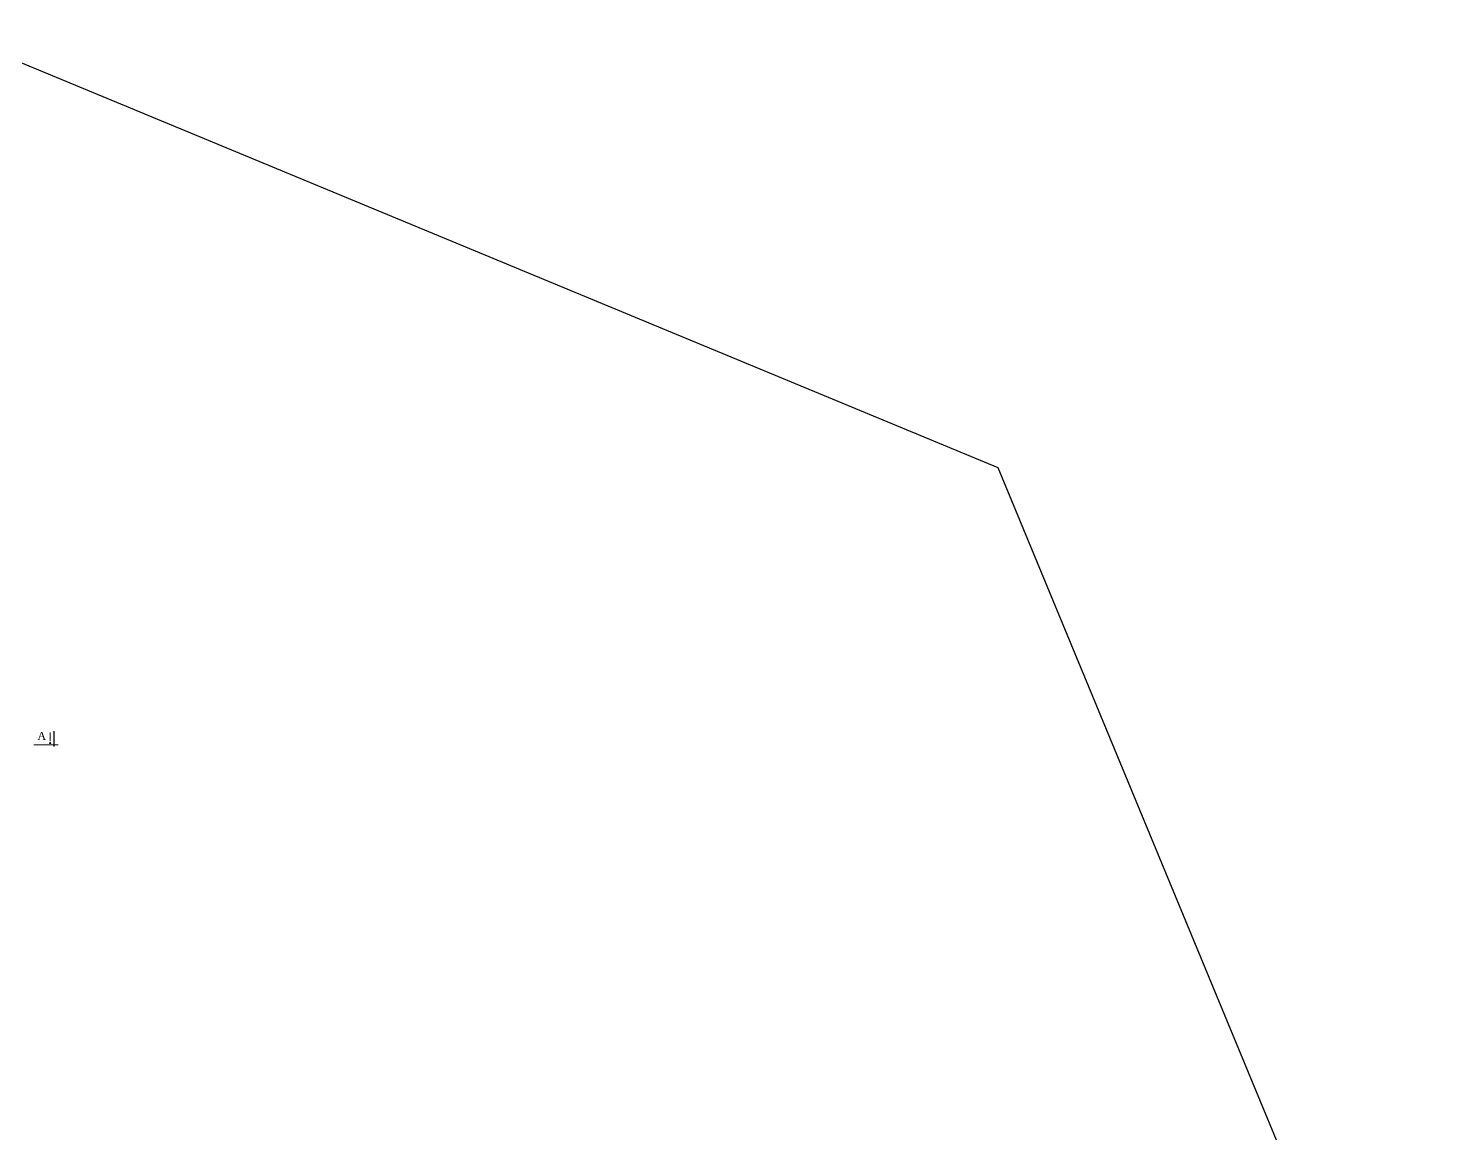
# Model space of a CAD drawing. Header units: millimetres. Extents: x -571543 to 35267, y -84886 to 197746.
# Drawn here: x -392367 to -352872, y 165869 to 196827 of the extents above; entities that cross this region are included whole.
import ezdxf

# ---------------------------------------------------------------- set-up
doc = ezdxf.new("R2010")
doc.units = ezdxf.units.MM
doc.layers.add('Pire Line', color=11, linetype='Continuous')
doc.layers.add('Text', color=7, linetype='Continuous', lineweight=15)
doc.styles.get("Standard").update_dxf_attribs({"font": 'times.ttf'})
doc.linetypes.add('BATTING', pattern='A,0.00254,-2.54,[134,ltypeshp.shx,S=2.54,R=0,X=-2.54,Y=0],-5.08,[134,ltypeshp.shx,S=2.54,R=180,X=2.54,Y=0],-2.54', length=10.16254)

msp = doc.modelspace()

# ---------------------------------------------------------------- hatches: boundary and pattern name
at = {"layer": 'Text'}
msp.add_hatch(color=256, dxfattribs=at).paths.add_polyline_path([(-391751.6, 176829.1, -1), (-391751.6, 176793.2, -1)])

# ---------------------------------------------------------------- linework, layer by layer
at = {"layer": 'Pire Line', "color": 2, "linetype": 'BATTING', "ltscale": 150}
msp.add_lwpolyline([(-352872.4, 154783.7), (-365186.5, 184512.6), (-394915.4, 196826.7), (-424644.3, 184512.6), (-436958.4, 154783.7), (-424644.3, 125054.8), (-394915.4, 112740.7), (-365186.5, 125054.8)], close=True, dxfattribs=at)
at = {"layer": 'Text'}
msp.add_line((-392206.9, 176763), (-391522.7, 176763), dxfattribs=at)
at = {"layer": 'Text', "const_width": 35.9}
for points in [[(-391751.6, 176856.6), (-391751.6, 177106.1)], [(-391641.4, 176708.1), (-391641.4, 177150.5)]]:
    msp.add_lwpolyline(points, dxfattribs=at)
at = {"layer": 'Text'}
msp.add_circle((-391751.6, 176811.1), 17.9, dxfattribs=at)

# ---------------------------------------------------------------- texts
msp.add_text('A', height=224.2, dxfattribs=at).set_placement((-392108.5, 176897.8))

doc.saveas('drawing.dxf')
